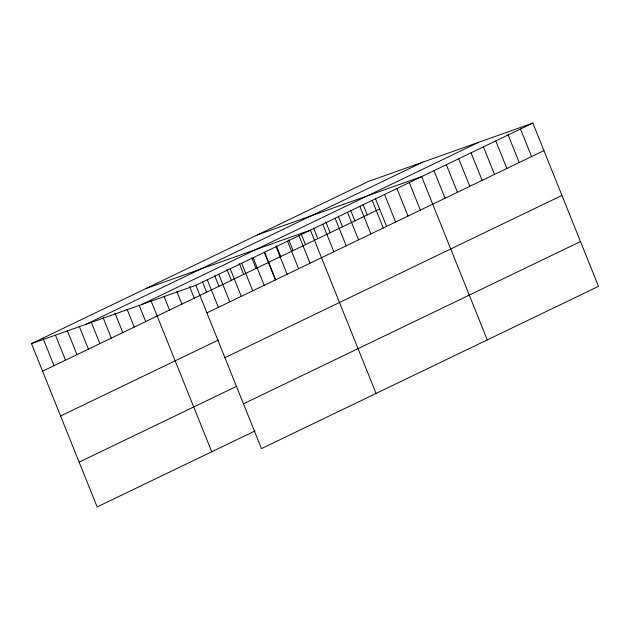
<?xml version="1.0" encoding="UTF-8"?>
<svg xmlns="http://www.w3.org/2000/svg" width="630" height="630" viewBox="0 0 630 630"><rect width="100%" height="100%" fill="white"/><g stroke="black" fill="none" stroke-linecap="round" stroke-linejoin="round"><path stroke-width="0.94" d="M254.985 430.952L97.146 506.93L31.5 343.634L368.534 181.393L532.854 123.07L598.5 286.366L261.466 448.607L195.82 285.311L532.854 123.07M85.727 324.387L422.762 162.146M141.6 304.558L478.627 142.317M42.58 371.196L379.614 208.955M206.908 312.874L543.934 150.633M60.59 415.989L218.429 340.011M224.91 357.667L561.944 195.426M79.136 462.137L236.982 386.159M243.464 403.814L580.49 241.573M257.308 234.935L421.635 176.605L487.281 339.909M146.089 288.469L310.417 230.147L376.063 393.443M31.5 343.634L195.82 285.311M520.498 129.016L531.578 156.587M508.142 134.97L519.222 162.532M495.778 140.915L506.859 168.478M483.423 146.861L494.503 174.431M471.067 152.814L482.147 180.377M458.711 158.76L469.791 186.33M446.347 164.713L457.427 192.276M433.991 170.659L445.071 198.222M409.279 182.558L420.36 210.121M396.916 188.504L407.996 216.074M384.56 194.457L395.64 222.02M375.322 198.292L386.67 226.524M372.204 200.403L383.284 227.966M362.967 204.238L367.251 214.909M359.848 206.349L370.928 233.919M350.611 210.184L354.895 220.854M347.484 212.302L358.572 239.865M338.247 216.137L342.539 226.808M335.128 218.248L346.209 245.81M325.891 222.083L330.183 232.754M322.773 224.201L333.853 251.764M313.535 228.029L317.819 238.699M301.179 233.982L305.463 244.653M298.959 235.659L310.039 263.23M288.816 239.928L293.107 250.598M287.493 241.18L298.581 268.742M276.46 245.881L280.752 256.552M276.034 246.692L287.115 274.263M264.576 252.213L275.656 279.775M264.458 252.717L275.452 280.066M253.118 257.725L264.198 285.295M251.748 257.772L256.032 268.443M241.66 263.245L252.74 290.808M239.384 263.726L243.676 274.397M230.202 268.758L241.282 296.32M227.028 269.671L231.32 280.342M218.744 274.278L229.824 301.841M214.673 275.625L218.964 286.296M207.286 279.791L218.366 307.353M202.317 281.571L206.601 292.241M189.599 286.634L194.245 298.187M176.88 291.69L181.889 304.14M164.17 296.746L169.533 310.086M151.098 300.919L211.735 451.773M139.277 305.55L145.711 321.552M127.103 309.283L134.253 327.065M114.928 313.023L122.795 332.585M103.115 317.646L111.337 338.097M91.295 322.276L99.879 343.618M79.12 326.017L88.421 349.13M67.308 330.64L76.954 354.651M55.487 335.27L65.496 360.163M42.958 338.113L54.038 365.683"/></g></svg>
